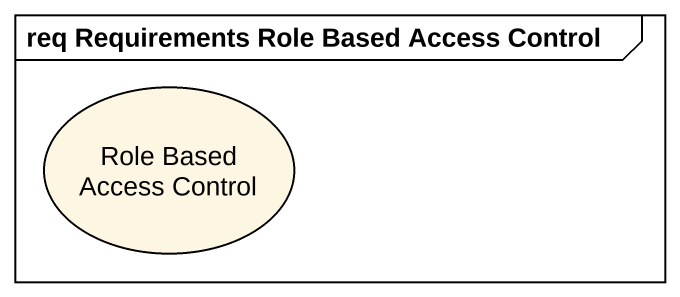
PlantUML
@startuml
mainframe req Requirements Role Based Access Control
usecase "Role Based Access Control" as Role_Based_Access_Control
@enduml
